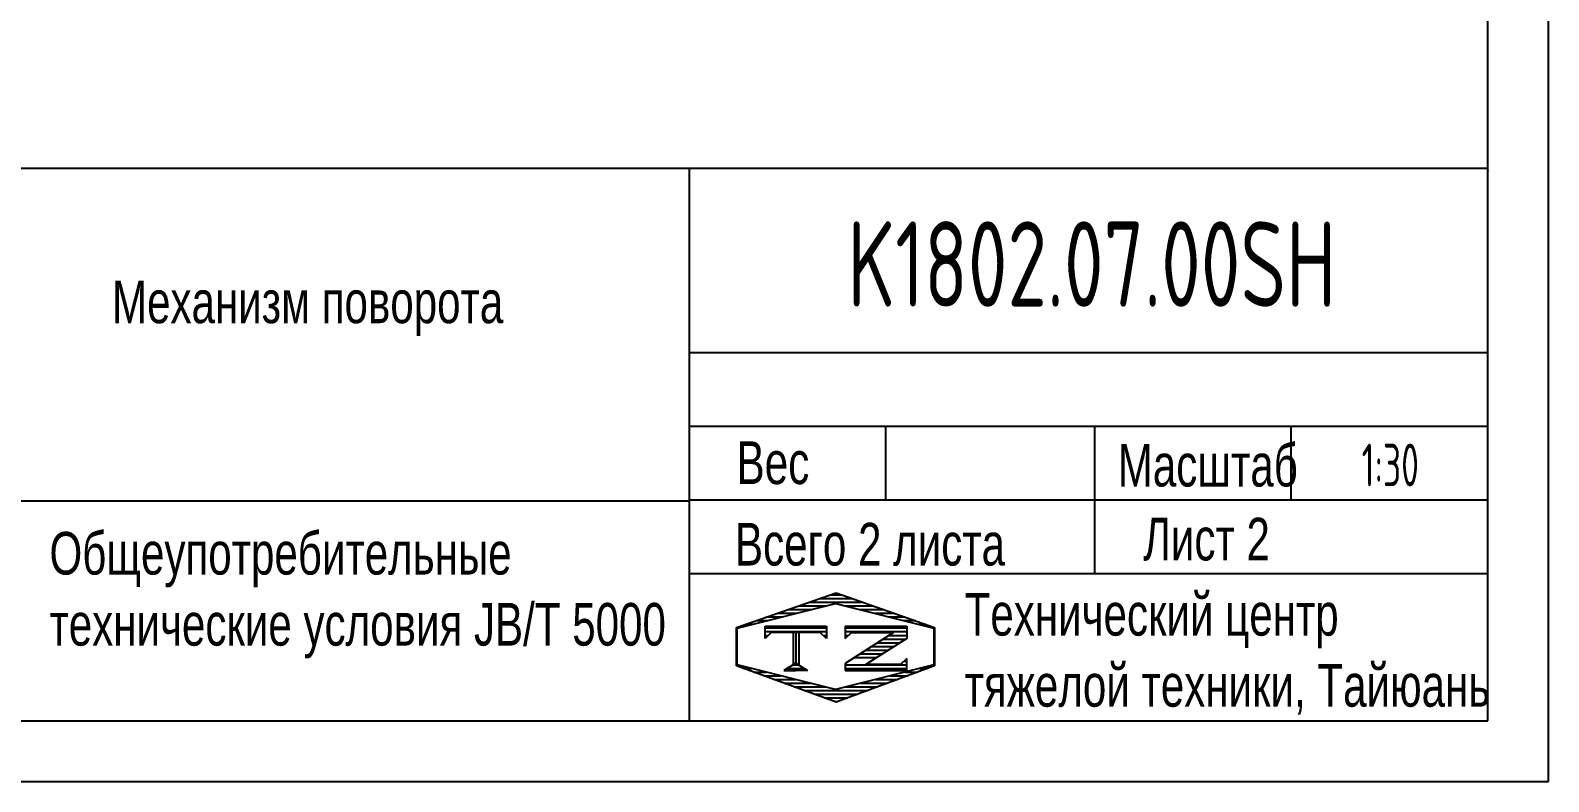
# Model space of a CAD drawing. Header units: millimetres. Extents: x 0 to 12600, y 0 to 8910.
# Drawn here: x 8861 to 12600, y 0 to 1851 of the extents above; entities that cross this region are included whole.
import ezdxf
from ezdxf.enums import TextEntityAlignment as Align

# ---------------------------------------------------------------- set-up
doc = ezdxf.new("R2010")
doc.units = ezdxf.units.MM
doc.header["$LTSCALE"] = 300
for name, color, linetype in [('01', 7, 'Continuous'), ('02', 1, 'Continuous'), ('11', 3, 'Continuous'), ('THICK', 7, 'Continuous')]:
    doc.layers.add(name, color=color, linetype=linetype)
doc.styles.get("Standard").update_dxf_attribs({"font": 'isocp', "width": 0.707, "bigfont": 'intecad.shx'})

# ---------------------------------------------------------------- blocks, each defined once
blk = doc.blocks.new('*U41')
at = {"layer": '01'}
for points in [[(415, 5), (415, 292)], [(25, 5), (415, 5)]]:
    blk.add_lwpolyline(points, dxfattribs=at)
at = {"layer": '02'}
for points in [[(420, 0), (420, 297)], [(0, 0), (420, 0)]]:
    blk.add_lwpolyline(points, dxfattribs=at)
blk = doc.blocks.new('*X45')
at = {"color": 0}
for p, q in [((127.06, 7.8), (132.06, 7.8)), ((127.06, 7.5), (132.06, 7.5)), ((127.06, 7.2), (127.32, 7.2)), ((129.23, 6.3), (131.04, 6.3)), ((129.7, 6.6), (131.51, 6.6)), ((130.16, 6.9), (131.98, 6.9)), ((130.62, 7.2), (132.06, 7.2)), ((127.84, 5.4), (129.64, 5.4)), ((128.3, 5.7), (130.1, 5.7)), ((128.77, 6), (130.57, 6))]:
    blk.add_line(p, q, dxfattribs=at)
blk = doc.blocks.new('*X46')
at = {"color": 0}
for p, q in [((131.84, 5.1), (132.06, 5.1)), ((127.06, 4.8), (132.06, 4.8)), ((127.06, 4.5), (132.06, 4.5))]:
    blk.add_line(p, q, dxfattribs=at)
blk = doc.blocks.new('*X44')
at = {"color": 0}
for p, q in [((122.34, 4.5), (123.72, 4.5)), ((122.82, 4.8), (123.24, 4.8))]:
    blk.add_line(p, q, dxfattribs=at)
blk = doc.blocks.new('*X43')
at = {"color": 0}
for p, q in [((120.53, 7.8), (125.53, 7.8)), ((120.53, 7.5), (125.53, 7.5)), ((120.53, 7.2), (120.79, 7.2)), ((125.27, 7.2), (125.53, 7.2))]:
    blk.add_line(p, q, dxfattribs=at)
blk = doc.blocks.new('*X42')
at = {"color": 0}
for p, q in [((124.1, 9.9), (128.52, 9.9)), ((124.97, 10.2), (127.67, 10.2)), ((125.83, 10.5), (126.82, 10.5)), ((120.66, 8.7), (121.92, 8.7)), ((121.52, 9), (123.12, 9)), ((122.38, 9.3), (124.32, 9.3)), ((123.24, 9.6), (125.52, 9.6)), ((127.02, 9.6), (129.37, 9.6)), ((128.22, 9.3), (130.22, 9.3)), ((129.42, 9), (131.07, 9)), ((130.62, 8.7), (131.92, 8.7)), ((118.22, 7.8), (118.32, 7.8)), ((118.22, 7.5), (118.27, 7.5)), ((118.94, 8.1), (119.52, 8.1)), ((119.8, 8.4), (120.72, 8.4)), ((131.82, 8.4), (132.77, 8.4)), ((133.02, 8.1), (133.62, 8.1)), ((134.22, 7.8), (134.32, 7.8)), ((134.27, 7.5), (134.32, 7.5)), ((118.22, 7.2), (118.27, 7.2)), ((118.22, 6.9), (118.27, 6.9)), ((118.22, 6.6), (118.27, 6.6)), ((118.22, 6.3), (118.27, 6.3)), ((134.27, 7.2), (134.32, 7.2)), ((134.27, 6.9), (134.32, 6.9)), ((134.27, 6.6), (134.32, 6.6)), ((134.27, 6.3), (134.32, 6.3)), ((118.22, 6), (118.27, 6)), ((118.22, 5.7), (118.27, 5.7)), ((118.22, 5.4), (118.27, 5.4)), ((118.22, 5.1), (118.27, 5.1)), ((134.27, 6), (134.32, 6)), ((134.27, 5.7), (134.32, 5.7)), ((134.27, 5.4), (134.32, 5.4)), ((134.27, 5.1), (134.32, 5.1)), ((118.22, 4.8), (118.27, 4.8)), ((118.79, 4.5), (119.42, 4.5)), ((119.61, 4.2), (120.62, 4.2)), ((120.43, 3.9), (121.82, 3.9)), ((130.72, 3.9), (132.14, 3.9)), ((131.92, 4.2), (132.95, 4.2)), ((133.12, 4.5), (133.76, 4.5)), ((134.27, 4.8), (134.32, 4.8)), ((121.26, 3.6), (123.02, 3.6)), ((122.08, 3.3), (124.22, 3.3)), ((122.91, 3), (125.42, 3)), ((123.73, 2.7), (128.89, 2.7)), ((127.12, 3), (129.7, 3)), ((128.32, 3.3), (130.51, 3.3)), ((129.52, 3.6), (131.32, 3.6)), ((124.55, 2.4), (128.07, 2.4)), ((125.38, 2.1), (127.26, 2.1)), ((126.2, 1.8), (126.45, 1.8))]:
    blk.add_line(p, q, dxfattribs=at)

msp = doc.modelspace()

# ---------------------------------------------------------------- linework, layer by layer
at = {"layer": '01'}
for p in [(12450, 1504.937), (12450, 1504.395)]:
    msp.add_point(p, dxfattribs=at)
at = {"layer": 'THICK'}
for p, q in [((7001.35, 1511.13), (12450, 1511.13)), ((10483.923, 150), (10483.923, 1511.13)), ((12450, 150), (12450, 1511.13)), ((10483.923, 1057.42), (12450, 1057.42)), ((10483.923, 875.936), (12450, 875.936)), ((10967.88, 694.452), (10967.88, 875.936)), ((11482.085, 512.968), (11482.085, 875.936)), ((11966.043, 694.452), (11966.043, 875.936)), ((8820.319, 691.83), (10483.923, 691.83)), ((10483.923, 694.452), (12450, 694.452)), ((10483.923, 512.968), (12450, 512.968)), ((7005.479, 150), (12450, 150))]:
    msp.add_line(p, q, dxfattribs=at)
at = {"layer": 'THICK', "color": 3}
for p, q in [((10600.438, 380.064), (10845.594, 465.452)), ((10845.594, 465.452), (11087.566, 380.064)), ((10602.03, 378.141), (10844.009, 438.636)), ((10844.009, 438.636), (11085.987, 378.141)), ((10600.438, 284.973), (10600.438, 380.064)), ((10602.03, 287.399), (10602.03, 378.141)), ((10670.358, 352.637), (10670.358, 382.884)), ((10670.358, 382.884), (10821.595, 382.884)), ((10821.595, 382.884), (10821.595, 352.637)), ((10867.906, 382.884), (10867.906, 352.637)), ((10867.906, 382.884), (11019.142, 382.884)), ((11019.142, 382.884), (11019.142, 352.637)), ((11085.987, 378.141), (11085.987, 287.399)), ((11087.566, 380.064), (11087.566, 284.973)), ((10685.482, 367.76), (10670.358, 352.637)), ((10806.471, 367.76), (10685.482, 367.76)), ((10739.358, 367.905), (10739.358, 284.943)), ((10745.974, 367.905), (10745.974, 284.943)), ((10753.536, 367.905), (10753.536, 284.943)), ((10821.595, 352.637), (10806.471, 367.76)), ((10867.906, 352.637), (10883.029, 367.76)), ((10987.001, 367.76), (10867.906, 290.704)), ((10883.029, 367.76), (10987.001, 367.76)), ((11019.138, 352.925), (10941.658, 303.338)), ((10941.658, 303.338), (10918.542, 288.544)), ((11019.138, 303.668), (11004.014, 288.544)), ((11019.138, 273.42), (11019.138, 303.668)), ((10845.594, 195.704), (10600.438, 284.973)), ((10844.009, 226.904), (10602.03, 287.399)), ((10745.974, 291.856), (10716.673, 273.42)), ((10716.673, 273.42), (10745.974, 273.42)), ((10745.974, 291.856), (10775.276, 273.42)), ((10775.276, 273.42), (10745.974, 273.42)), ((11085.987, 287.399), (10844.009, 226.904)), ((11087.566, 284.973), (10845.594, 195.704)), ((10867.906, 290.704), (10867.906, 273.42)), ((10867.906, 273.42), (11019.138, 273.42)), ((11004.014, 288.544), (10918.542, 288.544))]:
    msp.add_line(p, q, dxfattribs=at)

# ---------------------------------------------------------------- block references
at = {"layer": '01', "xscale": 30, "yscale": 30, "zscale": 30}
msp.add_blockref('*U41', (0, 0), dxfattribs=at)
at = {"layer": 'THICK', "color": 3, "xscale": 30.24734153083295, "yscale": 30.24734153082773, "zscale": 30.24734153082785}
for name in ['*X42', '*X43', '*X45', '*X44', '*X46']:
    msp.add_blockref(name, (7024.609, 142.61), dxfattribs=at)

# ---------------------------------------------------------------- texts
at = {"layer": '01', "attachment_point": 1}
for s, insert, char_height in [('{\\fArial|b0|i0|c204|p34;\\C3;Механизм поворота}', (9062.184, 1234.302), 105), ('{\\fArial|b0|i0|c204|p34;Вес}', (10600.105, 838.378), 105.34181), ('{\\fArial|b0|i0|c204|p34;Масштаб}', (11538.884, 832.004), 105), ('{\\fArial|b0|i0|c204|p34;Всего 2 листа}', (10596.342, 637.38), 105), ('{\\fArial|b0|i0|c204|p34;Лист 2}', (11601.72, 649.936), 105), ('{\\fArial|b0|i0|c204|p34;Общеупотребительные\\Pтехнические условия \\fArial|b0|i0|c0|p34;JB/T 5000}', (8908.226, 615.131), 105), ('{\\fArial|b0|i0|c204|p34;Технический центр\\Pтяжелой техники, Тайюань}', (11161.868, 464.729), 105)]:
    msp.add_mtext(s, dxfattribs=dict(at, insert=insert, char_height=char_height))
at = {"layer": '11'}
for s, height, width, p, p2 in [('K1802.07.00SH', 210, 0.694153, (10873.325, 1170), (12076.675, 1170)), ('1:30', 105, 0.655288, (12139.448, 727.5), (12280.552, 727.5))]:
    msp.add_text(s, height=height, dxfattribs=dict(at, width=width)).set_placement(p, p2, align=Align.FIT)

doc.saveas('drawing.dxf')
